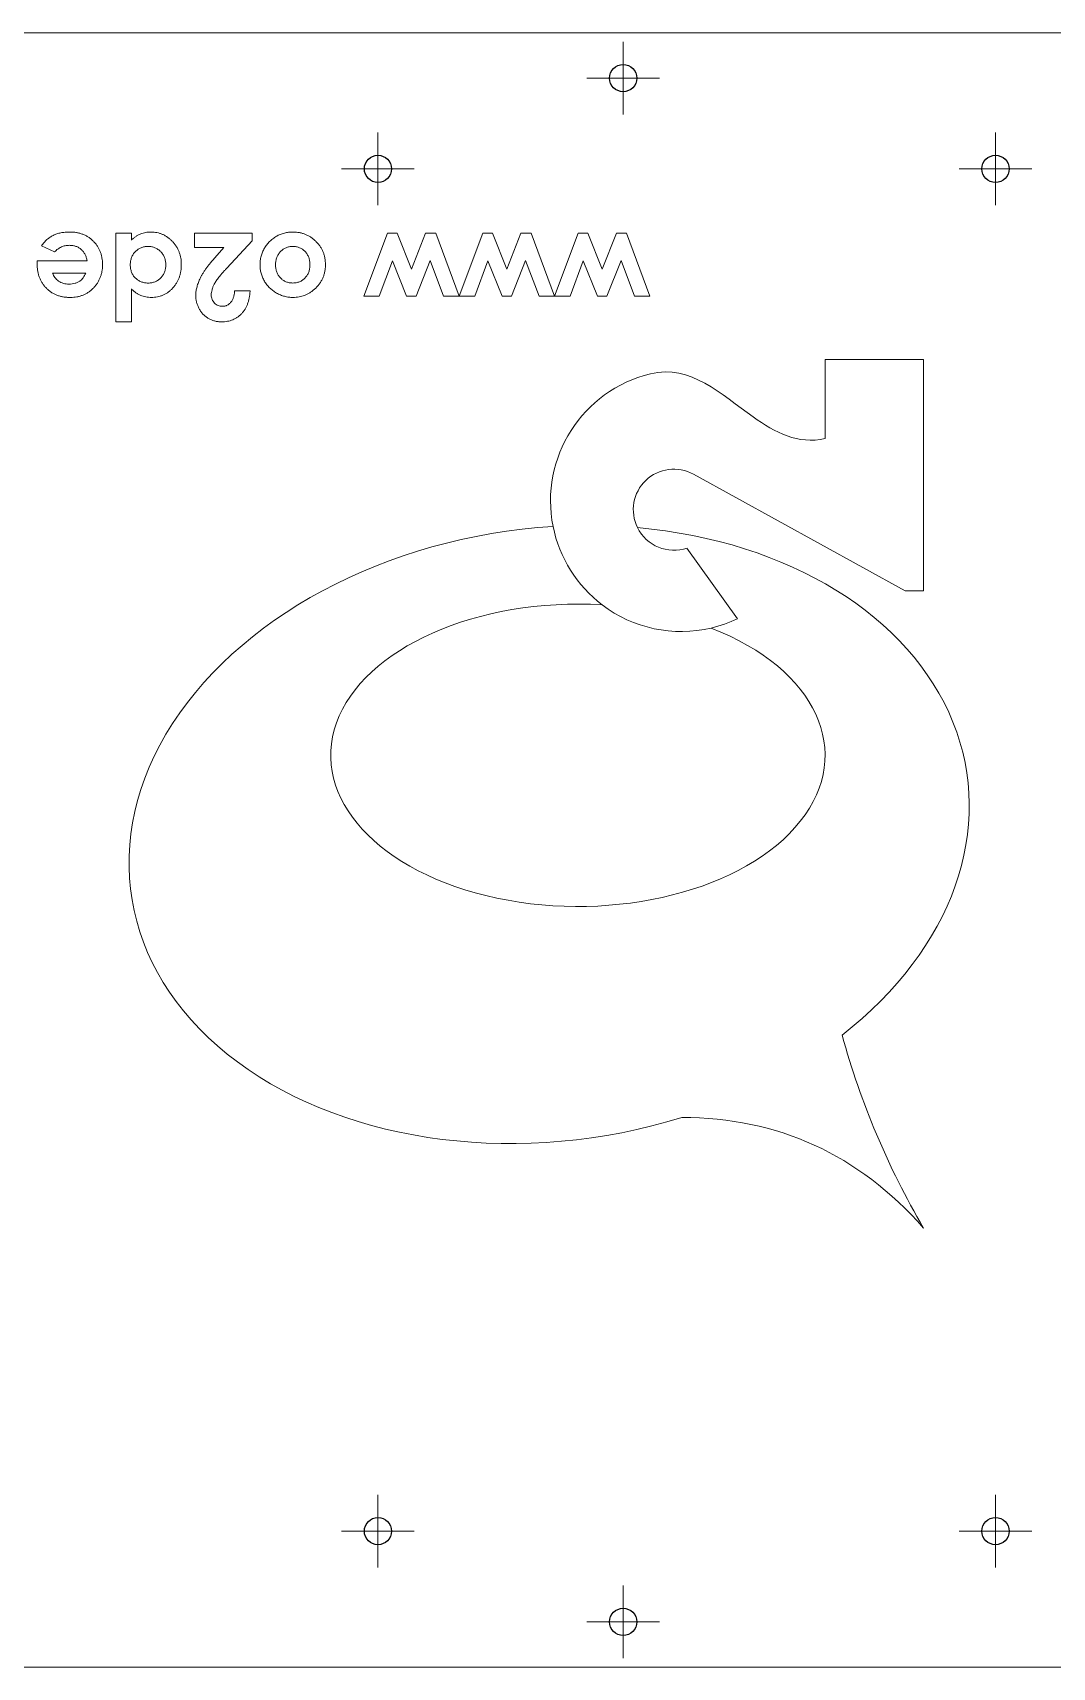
# Paper-space layout 'Folha2' of a CAD drawing. Header units: millimetres. Extents: x 179 to 1929, y 267 to 1167.
# Drawn here: x 714 to 1275, y 267 to 1167 of the extents above; entities that cross this region are included whole.
import ezdxf

# ---------------------------------------------------------------- set-up
doc = ezdxf.new("R2010")
doc.units = ezdxf.units.MM

# ---------------------------------------------------------------- blocks, each defined once
blk = doc.blocks.new('SW_CENTERMARKSYMBOL_16')
at = {"color": 0, "linetype": 'Continuous', "lineweight": 0, "ltscale": 5}
for p, q in [((0, 12.5), (0, 20)), ((0, 0), (0, 12.5)), ((-12.5, 0), (-20, 0)), ((0, 0), (-12.5, 0)), ((0, 0), (0, -12.5)), ((0, 0), (12.5, 0)), ((12.5, 0), (20, 0)), ((0, -12.5), (0, -20))]:
    blk.add_line(p, q, dxfattribs=at)
blk = doc.blocks.new('SW_CENTERMARKSYMBOL_17')
at = {"color": 0, "linetype": 'Continuous', "lineweight": 0, "ltscale": 5}
for p, q in [((0, 12.5), (0, 20)), ((0, 0), (0, 12.5)), ((-12.5, 0), (-20, 0)), ((0, 0), (-12.5, 0)), ((0, 0), (0, -12.5)), ((0, 0), (12.5, 0)), ((12.5, 0), (20, 0)), ((0, -12.5), (0, -20))]:
    blk.add_line(p, q, dxfattribs=at)
blk = doc.blocks.new('SW_CENTERMARKSYMBOL_18')
at = {"color": 0, "linetype": 'Continuous', "lineweight": 0, "ltscale": 5}
for p, q in [((0, 12.5), (0, 20)), ((0, 0), (0, 12.5)), ((-12.5, 0), (-20, 0)), ((0, 0), (-12.5, 0)), ((0, 0), (0, -12.5)), ((0, 0), (12.5, 0)), ((12.5, 0), (20, 0)), ((0, -12.5), (0, -20))]:
    blk.add_line(p, q, dxfattribs=at)
blk = doc.blocks.new('SW_CENTERMARKSYMBOL_21')
at = {"color": 0, "linetype": 'Continuous', "lineweight": 0, "ltscale": 5}
for p, q in [((0, 12.5), (0, 20)), ((0, 0), (0, 12.5)), ((-12.5, 0), (-20, 0)), ((0, 0), (-12.5, 0)), ((0, 0), (0, -12.5)), ((0, 0), (12.5, 0)), ((12.5, 0), (20, 0)), ((0, -12.5), (0, -20))]:
    blk.add_line(p, q, dxfattribs=at)
blk = doc.blocks.new('SW_CENTERMARKSYMBOL_22')
at = {"color": 0, "linetype": 'Continuous', "lineweight": 0, "ltscale": 5}
for p, q in [((0, 12.5), (0, 20)), ((0, 0), (0, 12.5)), ((-12.5, 0), (-20, 0)), ((0, 0), (-12.5, 0)), ((0, 0), (0, -12.5)), ((0, 0), (12.5, 0)), ((12.5, 0), (20, 0)), ((0, -12.5), (0, -20))]:
    blk.add_line(p, q, dxfattribs=at)
blk = doc.blocks.new('SW_CENTERMARKSYMBOL_23')
at = {"color": 0, "linetype": 'Continuous', "lineweight": 0, "ltscale": 5}
for p, q in [((0, 12.5), (0, 20)), ((0, 0), (0, 12.5)), ((-12.5, 0), (-20, 0)), ((0, 0), (-12.5, 0)), ((0, 0), (0, -12.5)), ((0, 0), (12.5, 0)), ((12.5, 0), (20, 0)), ((0, -12.5), (0, -20))]:
    blk.add_line(p, q, dxfattribs=at)

psp = doc.layouts.new('Folha2')

# ---------------------------------------------------------------- linework, layer by layer
at = {"color": 7, "linetype": 'Continuous', "lineweight": 15, "ltscale": 5}
for p, q in [((179, 1166.66), (1929, 1166.66)), ((759.71, 1056.3), (768.25, 1056.3)), ((759.71, 1007.45), (759.71, 1056.3)), ((768.25, 1056.3), (768.25, 1052.5)), ((803.06, 1056.3), (834.81, 1056.3)), ((803.06, 1048.36), (803.06, 1056.3)), ((834.81, 1056.3), (834.81, 1051.97)), ((896.17, 1021.5), (909.18, 1056.3)), ((909.18, 1056.3), (914.57, 1056.3)), ((914.57, 1056.3), (922.42, 1036.47)), ((922.42, 1036.47), (930.22, 1056.3)), ((930.22, 1056.3), (935.77, 1056.3)), ((935.77, 1056.3), (948.63, 1021.5)), ((948.68, 1021.5), (961.69, 1056.3)), ((961.69, 1056.3), (967.08, 1056.3)), ((967.08, 1056.3), (974.93, 1036.47)), ((974.93, 1036.47), (982.73, 1056.3)), ((982.73, 1056.3), (988.28, 1056.3)), ((988.28, 1056.3), (1001.14, 1021.5)), ((1001.19, 1021.5), (1014.2, 1056.3)), ((1014.2, 1056.3), (1019.59, 1056.3)), ((1019.59, 1056.3), (1027.44, 1036.47)), ((1027.44, 1036.47), (1035.24, 1056.3)), ((1035.24, 1056.3), (1040.79, 1056.3)), ((1040.79, 1056.3), (1053.7, 1021.5)), ((725.95, 1045.97), (718.8, 1049.37)), ((819.08, 1048.36), (803.06, 1048.36)), ((814.11, 1042.67), (819.08, 1048.36)), ((834.81, 1051.97), (820.71, 1036.96)), ((716.35, 1039.42), (716.38, 1041.04)), ((716.38, 1041.04), (743.83, 1041.04)), ((912.04, 1041.07), (904.73, 1021.5)), ((919.79, 1021.5), (912.04, 1041.07)), ((932.8, 1041.29), (925.03, 1021.5)), ((940.15, 1021.5), (932.8, 1041.29)), ((964.55, 1041.07), (957.24, 1021.5)), ((972.3, 1021.5), (964.55, 1041.07)), ((985.31, 1041.29), (977.54, 1021.5)), ((992.66, 1021.5), (985.31, 1041.29)), ((1017.06, 1041.07), (1009.75, 1021.5)), ((1024.81, 1021.5), (1017.06, 1041.07)), ((1037.82, 1041.29), (1030.05, 1021.5)), ((1045.17, 1021.5), (1037.82, 1041.29)), ((743.22, 1034.32), (724.9, 1034.32)), ((768.25, 1025.55), (768.25, 1007.45)), ((825.04, 1024.55), (833.59, 1024.55)), ((904.73, 1021.5), (896.17, 1021.5)), ((925.03, 1021.5), (919.79, 1021.5)), ((948.63, 1021.5), (940.15, 1021.5)), ((957.24, 1021.5), (948.68, 1021.5)), ((977.54, 1021.5), (972.3, 1021.5)), ((1001.14, 1021.5), (992.66, 1021.5)), ((1009.75, 1021.5), (1001.19, 1021.5)), ((1030.05, 1021.5), (1024.81, 1021.5)), ((1053.7, 1021.5), (1045.17, 1021.5)), ((768.25, 1007.45), (759.71, 1007.45)), ((1150.17, 986.77), (1204.34, 986.77)), ((1150.17, 943.18), (1150.17, 986.77)), ((1204.34, 986.77), (1204.34, 859.43)), ((1194.28, 859.43), (1077.66, 923.59)), ((1074.13, 882.9), (1101.93, 843.95)), ((1204.34, 859.43), (1194.28, 859.43)), ((1929, 266.66), (179, 266.66))]:
    psp.add_line(p, q, dxfattribs=at)
at = {"color": 7, "linetype": 'Continuous', "ltscale": 5}
for centre in [(1039, 1141.66), (904, 1091.66), (1244, 1091.66), (904, 341.66), (1244, 341.66), (1039, 291.66)]:
    psp.add_circle(centre, 7.5, dxfattribs=at)
at = {"color": 7, "linetype": 'Continuous', "lineweight": 15, "ltscale": 25}
for centre in [(1039, 1141.66), (904, 1091.66), (1244, 1091.66), (904, 341.66), (1244, 341.66), (1039, 291.66)]:
    psp.add_circle(centre, 7.5, dxfattribs=at)
for centre, radius, start, end in [((1070.97, 908.91), 71.96, 103.63799, 191.33402), ((1066.9, 904.02), 22.33, 61.18508, 206.24271), ((1070.97, 908.91), 71.96, 191.33402, 232.77095), ((1066.9, 904.02), 22.33, 206.24271, 288.90945), ((1070.97, 908.91), 71.96, 232.77095, 283.26832), ((1070.97, 908.91), 71.96, 283.26832, 295.47729)]:
    psp.add_arc(centre, radius, start, end, dxfattribs=at)
for centre, major_axis, ratio, start_param, end_param in [((998.24, 725.19), (230.04, 33.35), 0.725404, 1.456624, 4.928919), ((998.24, 725.19), (230.04, 33.35), 0.725404, 5.379108, 7.537383), ((1014.09, 768.79), (136.08, 0), 0.61165, 1.472598, 7.284309)]:
    psp.add_ellipse(centre, major_axis=major_axis, ratio=ratio, start_param=start_param, end_param=end_param, dxfattribs=at)
at = {"color": 7, "linetype": 'Continuous', "lineweight": 15, "ltscale": 5}
for points, knots in [([(718.8, 1049.37), (719.02, 1049.68), (719.47, 1050.3), (720.2, 1051.17), (720.96, 1051.98), (721.75, 1052.73), (722.57, 1053.41), (723.44, 1054.02), (724.33, 1054.57), (725.26, 1055.07), (726.23, 1055.5), (727.24, 1055.89), (728.3, 1056.2), (729.39, 1056.47), (730.54, 1056.66), (731.73, 1056.81), (732.96, 1056.89), (733.8, 1056.91), (734.22, 1056.91)], [0, 0, 0, 0, 0.06427, 0.127348, 0.189449, 0.250047, 0.309379, 0.368134, 0.426898, 0.485453, 0.54428, 0.604556, 0.665656, 0.728626, 0.79344, 0.859892, 0.928691, 1, 1, 1, 1]), ([(734.22, 1056.91), (734.88, 1056.9), (736.16, 1056.87), (738.04, 1056.63), (739.83, 1056.22), (741.52, 1055.68), (743.12, 1054.95), (744.62, 1054.07), (746.04, 1053.04), (747.34, 1051.85), (748.52, 1050.54), (749.56, 1049.15), (750.43, 1047.66), (751.14, 1046.1), (751.69, 1044.46), (752.09, 1042.74), (752.34, 1040.94), (752.36, 1039.71), (752.38, 1039.09)], [0, 0, 0, 0, 0.068973, 0.135079, 0.198876, 0.261192, 0.322136, 0.383017, 0.444315, 0.506363, 0.568185, 0.628944, 0.689079, 0.748666, 0.809078, 0.870918, 0.93437, 1, 1, 1, 1]), ([(768.25, 1052.5), (768.68, 1052.87), (769.5, 1053.59), (770.79, 1054.53), (772.1, 1055.29), (773.4, 1055.9), (774.74, 1056.35), (776.12, 1056.68), (777.56, 1056.87), (778.54, 1056.9), (779.03, 1056.91)], [0, 0, 0, 0, 0.1411405, 0.2743935, 0.4000259, 0.51975, 0.6361997, 0.754387, 0.8752646, 1, 1, 1, 1]), ([(779.03, 1056.91), (779.59, 1056.9), (780.69, 1056.87), (782.31, 1056.61), (783.87, 1056.21), (785.37, 1055.65), (786.82, 1054.92), (788.21, 1054.02), (789.55, 1052.98), (790.8, 1051.77), (791.96, 1050.46), (792.96, 1049.05), (793.82, 1047.56), (794.52, 1045.99), (795.06, 1044.35), (795.46, 1042.62), (795.69, 1040.82), (795.71, 1039.59), (795.73, 1038.97)], [0, 0, 0, 0, 0.061285, 0.121103, 0.179651, 0.238325, 0.297464, 0.357727, 0.419523, 0.483857, 0.548558, 0.611755, 0.674283, 0.737083, 0.800141, 0.864725, 0.931375, 1, 1, 1, 1]), ([(839.08, 1038.87), (839.09, 1039.27), (839.1, 1040.07), (839.22, 1041.25), (839.41, 1042.42), (839.66, 1043.57), (840.02, 1044.69), (840.42, 1045.8), (840.93, 1046.87), (841.48, 1047.94), (842.11, 1048.96), (842.8, 1049.93), (843.54, 1050.85), (844.33, 1051.71), (845.19, 1052.5), (846.1, 1053.24), (847.06, 1053.93), (848.07, 1054.55), (849.13, 1055.1), (850.21, 1055.59), (851.32, 1056), (852.46, 1056.33), (853.62, 1056.59), (854.81, 1056.77), (856.03, 1056.89), (856.85, 1056.9), (857.26, 1056.91)], [0, 0, 0, 0, 0.042169, 0.083842, 0.125197, 0.166342, 0.20729, 0.248674, 0.290283, 0.332629, 0.374968, 0.416459, 0.457836, 0.498789, 0.539498, 0.580404, 0.621895, 0.663489, 0.705383, 0.746854, 0.788237, 0.82973, 0.871527, 0.913821, 0.956493, 1, 1, 1, 1]), ([(857.26, 1056.91), (857.87, 1056.89), (859.06, 1056.86), (860.82, 1056.62), (862.5, 1056.2), (864.13, 1055.63), (865.68, 1054.88), (867.17, 1053.98), (868.57, 1052.9), (869.9, 1051.69), (871.12, 1050.35), (872.19, 1048.93), (873.09, 1047.44), (873.83, 1045.87), (874.4, 1044.23), (874.81, 1042.53), (875.05, 1040.75), (875.09, 1039.54), (875.1, 1038.93)], [0, 0, 0, 0, 0.064381, 0.126896, 0.188219, 0.248918, 0.309775, 0.371131, 0.433682, 0.498366, 0.562822, 0.625438, 0.687084, 0.748101, 0.809438, 0.871419, 0.934605, 1, 1, 1, 1]), ([(734.13, 1049.58), (733.74, 1049.57), (732.96, 1049.55), (731.83, 1049.37), (730.74, 1049.1), (729.69, 1048.69), (728.68, 1048.19), (727.73, 1047.56), (726.8, 1046.82), (726.24, 1046.26), (725.95, 1045.97)], [0, 0, 0, 0, 0.127629, 0.25134, 0.372249, 0.494281, 0.61618, 0.739791, 0.867336, 1, 1, 1, 1]), ([(743.83, 1041.04), (743.77, 1041.35), (743.66, 1041.98), (743.43, 1042.89), (743.12, 1043.74), (742.76, 1044.55), (742.34, 1045.31), (741.84, 1046.02), (741.29, 1046.67), (740.68, 1047.28), (740.02, 1047.82), (739.3, 1048.29), (738.55, 1048.69), (737.75, 1049.02), (736.91, 1049.28), (736.02, 1049.45), (735.09, 1049.56), (734.45, 1049.58), (734.13, 1049.58)], [0, 0, 0, 0, 0.068224, 0.134065, 0.197455, 0.25986, 0.320469, 0.380154, 0.44057, 0.500761, 0.561266, 0.620752, 0.680719, 0.740836, 0.802531, 0.866152, 0.931582, 1, 1, 1, 1]), ([(777.46, 1048.97), (777.11, 1048.96), (776.43, 1048.94), (775.43, 1048.82), (774.48, 1048.6), (773.58, 1048.28), (772.72, 1047.89), (771.91, 1047.4), (771.14, 1046.83), (770.43, 1046.17), (769.77, 1045.45), (769.2, 1044.66), (768.71, 1043.82), (768.32, 1042.92), (768.02, 1041.96), (767.79, 1040.96), (767.67, 1039.9), (767.65, 1039.17), (767.64, 1038.8)], [0, 0, 0, 0, 0.065635, 0.12868, 0.189816, 0.249742, 0.309232, 0.368858, 0.429011, 0.490313, 0.552059, 0.612824, 0.674005, 0.735692, 0.798277, 0.862934, 0.930159, 1, 1, 1, 1]), ([(787.18, 1038.83), (787.17, 1039.19), (787.15, 1039.9), (787.03, 1040.94), (786.81, 1041.93), (786.49, 1042.87), (786.1, 1043.76), (785.62, 1044.6), (785.05, 1045.39), (784.39, 1046.12), (783.67, 1046.78), (782.9, 1047.37), (782.1, 1047.87), (781.24, 1048.27), (780.36, 1048.59), (779.43, 1048.81), (778.46, 1048.94), (777.79, 1048.96), (777.46, 1048.97)], [0, 0, 0, 0, 0.068708, 0.135388, 0.199495, 0.262309, 0.324047, 0.385, 0.447212, 0.510016, 0.57278, 0.63389, 0.693901, 0.753681, 0.813051, 0.873607, 0.936147, 1, 1, 1, 1]), ([(857.14, 1048.97), (856.81, 1048.96), (856.15, 1048.95), (855.19, 1048.81), (854.27, 1048.59), (853.39, 1048.28), (852.56, 1047.88), (851.77, 1047.39), (851.02, 1046.82), (850.34, 1046.15), (849.7, 1045.42), (849.14, 1044.63), (848.67, 1043.79), (848.28, 1042.9), (847.99, 1041.96), (847.79, 1040.97), (847.64, 1039.93), (847.63, 1039.21), (847.63, 1038.85)], [0, 0, 0, 0, 0.064468, 0.126394, 0.186935, 0.246094, 0.305341, 0.364564, 0.424915, 0.486941, 0.549538, 0.611136, 0.672907, 0.734431, 0.798053, 0.862646, 0.930043, 1, 1, 1, 1]), ([(866.56, 1038.85), (866.55, 1039.22), (866.54, 1039.94), (866.41, 1041), (866.2, 1042), (865.9, 1042.94), (865.53, 1043.83), (865.07, 1044.67), (864.53, 1045.45), (863.91, 1046.18), (863.22, 1046.83), (862.49, 1047.41), (861.7, 1047.89), (860.88, 1048.3), (860, 1048.6), (859.09, 1048.82), (858.13, 1048.94), (857.47, 1048.96), (857.14, 1048.97)], [0, 0, 0, 0, 0.0713737, 0.1394863, 0.2048537, 0.2686461, 0.3306592, 0.39176, 0.4531695, 0.5146651, 0.5759883, 0.6360152, 0.6950737, 0.7539269, 0.8132441, 0.8733497, 0.9353597, 1, 1, 1, 1]), ([(734.61, 1020.89), (733.96, 1020.9), (732.66, 1020.93), (730.77, 1021.17), (728.97, 1021.57), (727.27, 1022.12), (725.66, 1022.84), (724.15, 1023.72), (722.73, 1024.76), (721.42, 1025.95), (720.23, 1027.27), (719.19, 1028.71), (718.31, 1030.24), (717.59, 1031.89), (717.04, 1033.63), (716.64, 1035.46), (716.39, 1037.41), (716.37, 1038.74), (716.35, 1039.42)], [0, 0, 0, 0, 0.067492, 0.132514, 0.194957, 0.255951, 0.315596, 0.375164, 0.434857, 0.49552, 0.556426, 0.616382, 0.676797, 0.737633, 0.799557, 0.863591, 0.930229, 1, 1, 1, 1]), ([(752.38, 1039.09), (752.36, 1038.45), (752.34, 1037.19), (752.1, 1035.35), (751.69, 1033.59), (751.14, 1031.91), (750.43, 1030.31), (749.56, 1028.8), (748.52, 1027.38), (747.34, 1026.05), (746.04, 1024.84), (744.66, 1023.77), (743.18, 1022.88), (741.62, 1022.16), (739.98, 1021.57), (738.26, 1021.18), (736.47, 1020.92), (735.24, 1020.9), (734.61, 1020.89)], [0, 0, 0, 0, 0.067451, 0.132706, 0.195663, 0.257481, 0.318729, 0.379576, 0.441281, 0.50399, 0.566629, 0.62786, 0.688183, 0.748487, 0.808936, 0.870587, 0.934225, 1, 1, 1, 1]), ([(767.64, 1038.8), (767.65, 1038.44), (767.67, 1037.73), (767.8, 1036.69), (768.02, 1035.71), (768.32, 1034.77), (768.71, 1033.88), (769.21, 1033.06), (769.77, 1032.28), (770.43, 1031.57), (771.14, 1030.92), (771.92, 1030.37), (772.73, 1029.89), (773.59, 1029.49), (774.51, 1029.2), (775.46, 1028.98), (776.46, 1028.85), (777.15, 1028.83), (777.5, 1028.82)], [0, 0, 0, 0, 0.06915, 0.135069, 0.199023, 0.261497, 0.322533, 0.383124, 0.44385, 0.505608, 0.566957, 0.627328, 0.687088, 0.74702, 0.807577, 0.869758, 0.933272, 1, 1, 1, 1]), ([(777.5, 1028.82), (777.84, 1028.83), (778.51, 1028.85), (779.49, 1028.98), (780.43, 1029.2), (781.31, 1029.52), (782.16, 1029.91), (782.97, 1030.38), (783.72, 1030.97), (784.43, 1031.62), (785.09, 1032.34), (785.63, 1033.13), (786.12, 1033.95), (786.51, 1034.83), (786.8, 1035.76), (787.03, 1036.74), (787.15, 1037.77), (787.17, 1038.48), (787.18, 1038.83)], [0, 0, 0, 0, 0.065509, 0.128394, 0.189956, 0.250306, 0.309678, 0.369462, 0.430131, 0.492457, 0.554824, 0.61625, 0.677088, 0.738686, 0.800964, 0.86491, 0.931436, 1, 1, 1, 1]), ([(795.73, 1038.97), (795.71, 1038.32), (795.68, 1037.05), (795.47, 1035.19), (795.08, 1033.42), (794.56, 1031.74), (793.89, 1030.15), (793.06, 1028.65), (792.08, 1027.24), (790.97, 1025.94), (789.74, 1024.76), (788.44, 1023.73), (787.08, 1022.83), (785.64, 1022.13), (784.14, 1021.57), (782.58, 1021.17), (780.96, 1020.93), (779.85, 1020.9), (779.29, 1020.89)], [0, 0, 0, 0, 0.071013, 0.139299, 0.205459, 0.269579, 0.332551, 0.394817, 0.457358, 0.520825, 0.58337, 0.644074, 0.703216, 0.761681, 0.819857, 0.878355, 0.938417, 1, 1, 1, 1]), ([(803.67, 1021.74), (803.67, 1022.1), (803.69, 1022.83), (803.8, 1023.93), (803.97, 1025.06), (804.22, 1026.2), (804.54, 1027.37), (804.92, 1028.56), (805.38, 1029.76), (805.91, 1031), (806.54, 1032.27), (807.27, 1033.59), (808.13, 1034.97), (809.09, 1036.41), (810.18, 1037.89), (811.38, 1039.44), (812.7, 1041.04), (813.63, 1042.12), (814.11, 1042.67)], [0, 0, 0, 0, 0.045517, 0.091615, 0.139245, 0.18824, 0.238671, 0.290661, 0.344837, 0.400428, 0.45914, 0.522546, 0.590096, 0.662585, 0.739684, 0.821577, 0.908331, 1, 1, 1, 1]), ([(820.71, 1036.96), (820.3, 1036.52), (819.51, 1035.68), (818.38, 1034.43), (817.36, 1033.25), (816.47, 1032.12), (815.66, 1031.08), (814.98, 1030.08), (814.39, 1029.16), (813.77, 1028.05), (813.17, 1026.72), (812.62, 1025.2), (812.28, 1023.74), (812.24, 1022.79), (812.21, 1022.34)], [0, 0, 0, 0, 0.103849, 0.201125, 0.291131, 0.374368, 0.450731, 0.520521, 0.583275, 0.64008, 0.742044, 0.835051, 0.920869, 1, 1, 1, 1]), ([(857.3, 1020.89), (856.9, 1020.89), (856.1, 1020.91), (854.91, 1021.03), (853.73, 1021.22), (852.58, 1021.49), (851.44, 1021.82), (850.33, 1022.24), (849.23, 1022.73), (848.16, 1023.3), (847.12, 1023.92), (846.14, 1024.61), (845.21, 1025.36), (844.34, 1026.16), (843.54, 1027.01), (842.78, 1027.91), (842.1, 1028.88), (841.47, 1029.89), (840.91, 1030.93), (840.42, 1032.01), (840, 1033.1), (839.67, 1034.21), (839.4, 1035.35), (839.22, 1036.51), (839.1, 1037.68), (839.09, 1038.47), (839.08, 1038.87)], [0, 0, 0, 0, 0.0426, 0.084368, 0.126147, 0.167787, 0.209052, 0.250961, 0.293138, 0.336033, 0.378754, 0.420887, 0.462618, 0.504139, 0.545169, 0.586122, 0.627707, 0.669571, 0.711421, 0.752681, 0.793962, 0.834585, 0.875572, 0.916636, 0.95807, 1, 1, 1, 1]), ([(847.63, 1038.85), (847.63, 1038.49), (847.65, 1037.78), (847.77, 1036.73), (847.98, 1035.75), (848.28, 1034.82), (848.65, 1033.93), (849.11, 1033.1), (849.66, 1032.32), (850.28, 1031.6), (850.97, 1030.95), (851.71, 1030.38), (852.5, 1029.9), (853.33, 1029.5), (854.21, 1029.2), (855.14, 1028.97), (856.11, 1028.86), (856.77, 1028.83), (857.11, 1028.82)], [0, 0, 0, 0, 0.070243, 0.13784, 0.202698, 0.265406, 0.326938, 0.388125, 0.449117, 0.511101, 0.572086, 0.632197, 0.691339, 0.750564, 0.810546, 0.871335, 0.934654, 1, 1, 1, 1]), ([(857.11, 1028.82), (857.44, 1028.83), (858.09, 1028.86), (859.05, 1028.98), (859.96, 1029.19), (860.83, 1029.52), (861.66, 1029.9), (862.45, 1030.4), (863.19, 1030.98), (863.88, 1031.63), (864.5, 1032.36), (865.05, 1033.14), (865.52, 1033.97), (865.89, 1034.85), (866.19, 1035.78), (866.4, 1036.76), (866.54, 1037.79), (866.55, 1038.49), (866.56, 1038.85)], [0, 0, 0, 0, 0.0644, 0.126773, 0.18723, 0.246521, 0.306008, 0.365736, 0.426114, 0.488243, 0.550971, 0.612232, 0.673991, 0.735797, 0.798783, 0.863323, 0.930682, 1, 1, 1, 1]), ([(875.1, 1038.93), (875.09, 1038.27), (875.05, 1036.98), (874.77, 1035.09), (874.31, 1033.28), (873.66, 1031.56), (872.82, 1029.92), (871.8, 1028.36), (870.59, 1026.89), (869.67, 1026), (869.2, 1025.55)], [0, 0, 0, 0, 0.130489, 0.256474, 0.379237, 0.500978, 0.622367, 0.744855, 0.870259, 1, 1, 1, 1]), ([(724.9, 1034.32), (725.06, 1033.88), (725.38, 1033.02), (726.12, 1031.83), (727.07, 1030.79), (728.19, 1029.88), (729.46, 1029.13), (730.87, 1028.61), (732.36, 1028.27), (733.39, 1028.23), (733.92, 1028.21)], [0, 0, 0, 0, 0.119305, 0.236511, 0.356474, 0.480971, 0.607867, 0.734788, 0.86466, 1, 1, 1, 1]), ([(733.92, 1028.21), (734.49, 1028.24), (735.61, 1028.28), (737.24, 1028.65), (738.76, 1029.24), (739.67, 1029.83), (740.12, 1030.12)], [0, 0, 0, 0, 0.261261, 0.510299, 0.755201, 1, 1, 1, 1]), ([(740.12, 1030.12), (740.4, 1030.35), (741.01, 1030.83), (741.78, 1031.8), (742.55, 1032.96), (742.99, 1033.85), (743.22, 1034.32)], [0, 0, 0, 0, 0.205424, 0.439338, 0.701978, 1, 1, 1, 1]), ([(779.29, 1020.89), (778.77, 1020.9), (777.75, 1020.93), (776.23, 1021.16), (774.77, 1021.52), (773.35, 1022.02), (771.99, 1022.69), (770.68, 1023.5), (769.42, 1024.44), (768.65, 1025.18), (768.25, 1025.55)], [0, 0, 0, 0, 0.126498, 0.250258, 0.371704, 0.493556, 0.615931, 0.740495, 0.867771, 1, 1, 1, 1]), ([(817.96, 1007.45), (817.29, 1007.47), (815.97, 1007.51), (814.07, 1007.88), (812.28, 1008.45), (810.63, 1009.27), (809.12, 1010.3), (807.75, 1011.54), (806.56, 1012.99), (805.54, 1014.62), (804.71, 1016.35), (804.12, 1018.14), (803.73, 1019.93), (803.69, 1021.14), (803.67, 1021.74)], [0, 0, 0, 0, 0.089615, 0.175025, 0.257493, 0.338846, 0.419998, 0.501346, 0.58387, 0.669988, 0.756473, 0.839207, 0.92012, 1, 1, 1, 1]), ([(812.21, 1022.34), (812.23, 1021.9), (812.26, 1021.04), (812.62, 1019.82), (813.16, 1018.72), (813.93, 1017.77), (814.86, 1016.98), (815.94, 1016.4), (817.16, 1016.07), (818.01, 1016.02), (818.44, 1016)], [0, 0, 0, 0, 0.132755, 0.257234, 0.378601, 0.501406, 0.623942, 0.743642, 0.868121, 1, 1, 1, 1]), ([(833.59, 1024.55), (833.55, 1023.9), (833.48, 1022.64), (833.19, 1020.8), (832.81, 1019.07), (832.29, 1017.44), (831.65, 1015.92), (830.88, 1014.51), (830, 1013.19), (828.98, 1012), (827.88, 1010.93), (826.69, 1010), (825.41, 1009.22), (824.07, 1008.57), (822.65, 1008.06), (821.15, 1007.72), (819.58, 1007.48), (818.51, 1007.46), (817.96, 1007.45)], [0, 0, 0, 0, 0.074933, 0.1464146, 0.2147332, 0.2803957, 0.3439118, 0.4055207, 0.4664762, 0.5268093, 0.5861676, 0.6441224, 0.7016406, 0.7587758, 0.8166464, 0.8756669, 0.9366302, 1, 1, 1, 1]), ([(818.44, 1016), (818.67, 1016.01), (819.12, 1016.03), (819.77, 1016.13), (820.39, 1016.32), (820.99, 1016.56), (821.56, 1016.89), (822.09, 1017.3), (822.6, 1017.77), (823.08, 1018.3), (823.51, 1018.9), (823.9, 1019.55), (824.22, 1020.26), (824.5, 1021.02), (824.72, 1021.83), (824.87, 1022.69), (824.99, 1023.6), (825.02, 1024.23), (825.04, 1024.55)], [0, 0, 0, 0, 0.056467, 0.111164, 0.164937, 0.218322, 0.272393, 0.327976, 0.385291, 0.444903, 0.506844, 0.569488, 0.634153, 0.700976, 0.770897, 0.843626, 0.91966, 1, 1, 1, 1]), ([(869.2, 1025.55), (868.77, 1025.18), (867.92, 1024.44), (866.53, 1023.5), (865.11, 1022.69), (863.65, 1022.02), (862.13, 1021.52), (860.56, 1021.16), (858.95, 1020.93), (857.85, 1020.9), (857.3, 1020.89)], [0, 0, 0, 0, 0.131014, 0.258464, 0.38258, 0.504991, 0.627227, 0.749297, 0.87369, 1, 1, 1, 1]), ([(1054, 978.85), (1076.09, 984.21), (1104.63, 956), (1135.2, 939.82), (1150.17, 943.18)], [0, 0, 0, 0, 0.591015, 1, 1, 1, 1])]:
    psp.add_open_spline(points, degree=3, knots=knots, dxfattribs=at)
for points in [[(1159.51, 614.68), (1169.84, 577.33), (1184.78, 541.95), (1204.34, 508.52)], [(1071.29, 569.38), (1124.13, 569.42), (1168.48, 549.13), (1204.34, 508.52)]]:
    psp.add_open_spline(points, degree=3, dxfattribs=at)

# ---------------------------------------------------------------- block references
at = {"color": 7, "linetype": 'Continuous', "lineweight": 0, "ltscale": 5}
for name, p in [('SW_CENTERMARKSYMBOL_17', (1039, 1141.66)), ('SW_CENTERMARKSYMBOL_18', (904, 1091.66)), ('SW_CENTERMARKSYMBOL_16', (1244, 1091.66)), ('SW_CENTERMARKSYMBOL_21', (904, 341.66)), ('SW_CENTERMARKSYMBOL_23', (1244, 341.66)), ('SW_CENTERMARKSYMBOL_22', (1039, 291.66))]:
    psp.add_blockref(name, p, dxfattribs=at)

doc.saveas('drawing.dxf')
